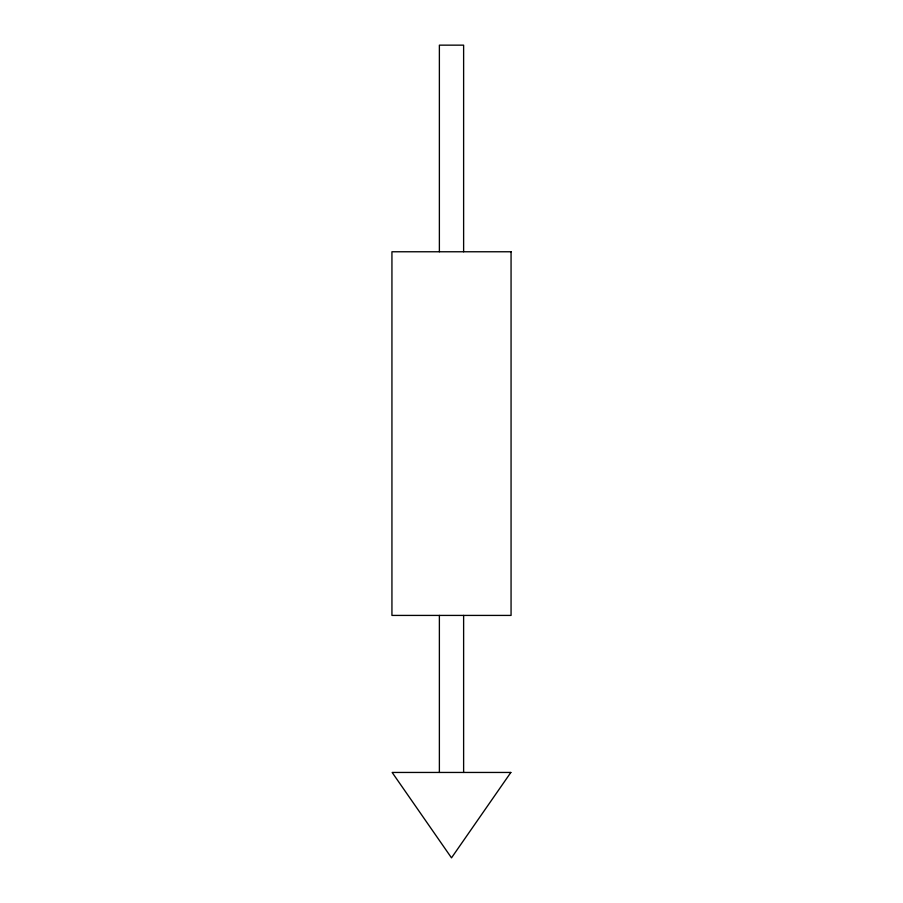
<?xml version="1.0" encoding="UTF-8"?>
<svg xmlns="http://www.w3.org/2000/svg" width="903" height="903" viewBox="0 0 903 903"><rect width="100%" height="100%" fill="white"/><g stroke="black" fill="none" stroke-linecap="round" stroke-linejoin="round"><path stroke-width="1.35" d="M463.623 251.768L463.623 45.15L439.377 45.15L439.377 251.768M463.623 615.417L463.623 772.449M439.377 615.417L439.377 772.449M510.85 772.449L451.5 857.85L392.15 772.449L510.85 772.449M511.064 251.768L391.936 251.768L391.936 615.417L511.064 615.417L511.064 251.768"/></g></svg>
